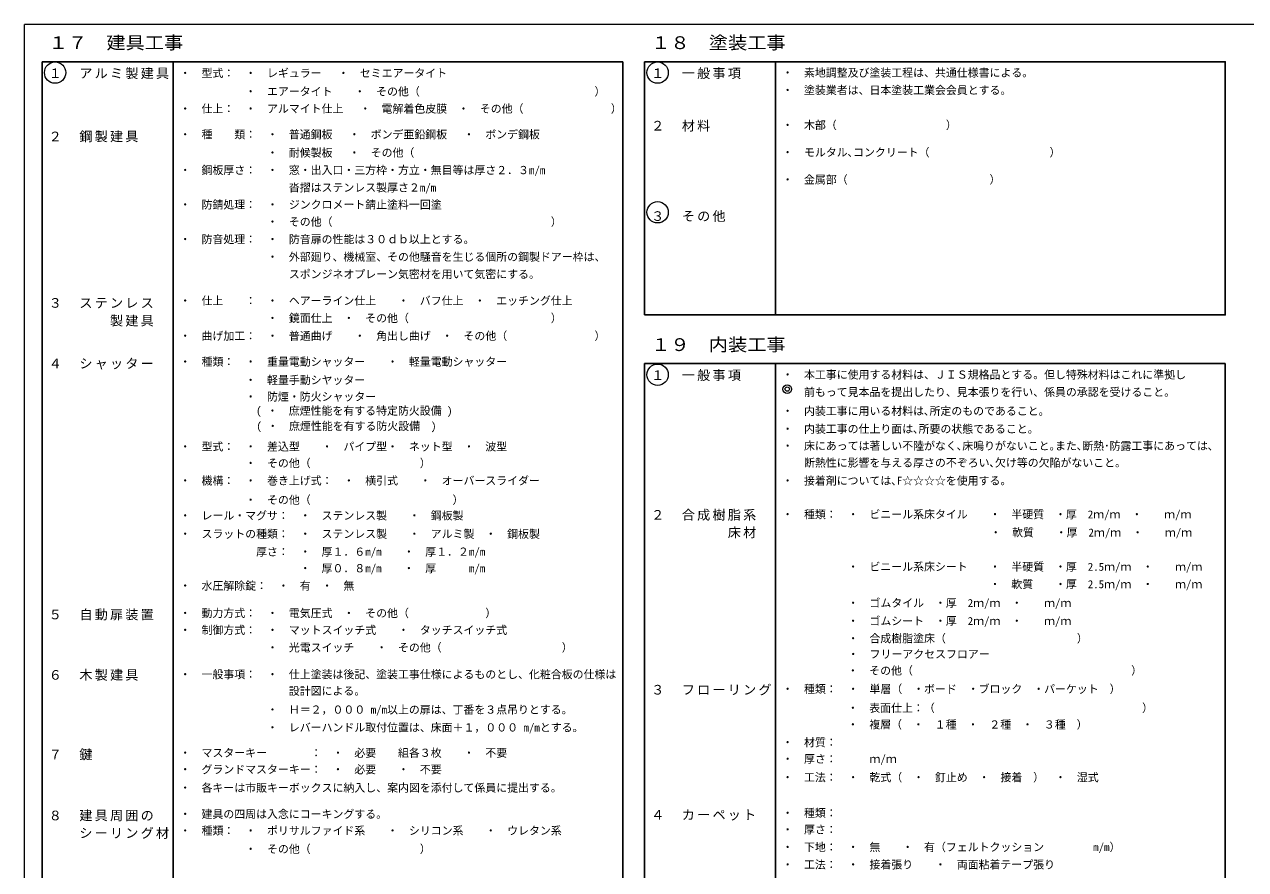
# Model space of a CAD drawing. Units: millimetres, scale not verified. Extents: x -27950 to 27564, y -20828 to 18132.
# Drawn here: x -27950 to 22, y -1226 to 18132 of the extents above; entities that cross this region are included whole.
import ezdxf
from ezdxf.enums import TextEntityAlignment as Align

# ---------------------------------------------------------------- set-up
doc = ezdxf.new("R2010")
doc.units = ezdxf.units.MM
doc.header["$LTSCALE"] = 100
for name, color, linetype in [('0-1_１列上', 6, 'Continuous'), ('0-2_２列上', 6, 'Continuous'), ('0-9_１列下', 6, 'Continuous')]:
    doc.layers.add(name, color=color, linetype=linetype)
for name, color, linetype, lineweight in [('0-8_ 記\u3000号', 2, 'Continuous', 9), ('0-D_枠線', 6, 'Continuous', 25), ('C-F_ 補助線�', 5, 'Continuous', 9)]:
    doc.layers.add(name, color=color, linetype=linetype, lineweight=lineweight)
doc.styles.add('ＭＳ ゴシック', font='')
doc.styles.get('ＭＳ ゴシック').set_extended_font_data('MS Gothic')

msp = doc.modelspace()

# ---------------------------------------------------------------- linework, layer by layer
at = {"layer": '0-8_ 記\u3000号'}
for centre, radius in [((-27246.3, 17028.4), 244.3), ((-13446.3, 17028.4), 244.3), ((-13446.3, 13828.4), 244.3), ((-13446.3, 10107.7), 244.3), ((-10475.4, 9778.7), 100), ((-10475.4, 9778.7), 50)]:
    msp.add_circle(centre, radius, dxfattribs=at)
at = {"layer": '0-D_枠線', "color": 3}
for p, q in [((-27543.1, 17278.4), (-14243.1, 17278.4)), ((-27543.1, 17278.4), (-27543.1, -9121.7)), ((-24543.1, -9121.7), (-24543.1, 17278.4)), ((-14243.1, 17278.4), (-14243.1, -9121.6)), ((-13743.1, 11478.4), (-13743.1, 17278.4)), ((-13743.1, 17278.4), (-13743.1, 11478.4)), ((-10743.1, 17278.4), (-10743.1, 11478.4)), ((-10743.1, 11478.4), (-10743.1, 17278.4)), ((-443.1, 17278.4), (-443.1, 11478.4)), ((-13743.1, 10362.9), (-443.1, 10362.9)), ((-13743.1, 10362.9), (-13743.1, -10521.6)), ((-10743.1, -10521.6), (-10743.1, 10362.9)), ((-443.1, 10362.9), (-443.1, -10521.6))]:
    msp.add_line(p, q, dxfattribs=at)
msp.add_lwpolyline([(-13743.1, 17278.4), (-443.1, 17278.4), (-443.1, 11478.4), (-13743.1, 11478.4)], dxfattribs=at)
at = {"layer": 'C-F_ 補助線�', "color": 7, "lineweight": 18}
for p in [(-27950, -19950), (27563.8, 18131.7)]:
    msp.add_line(p, (-27950, 18131.7), dxfattribs=at)

# ---------------------------------------------------------------- texts
at = {"layer": '0-1_１列上', "color": 3, "style": 'ＭＳ ゴシック', "width": 1.1}
msp.add_text('１７\u3000建具工事', height=293.3, dxfattribs=at).set_placement((-27393.1, 17478.4), align=Align.BOTTOM_LEFT)
at = {"layer": '0-1_１列上', "style": 'ＭＳ ゴシック'}
for s, p in [('・\u3000型式：\u3000・\u3000レギュラー\u3000 ・\u3000セミエアータイト\u3000 ', (-24393.1, 16868.8)), ('\u3000\u3000\u3000\u3000\u3000\u3000・\u3000エアータイト\u3000\u3000・\u3000その他（\u3000\u3000\u3000\u3000\u3000\u3000\u3000\u3000\u3000\u3000\u3000\u3000\u3000\u3000\u3000\u3000）', (-24393.1, 16448.3)), ('・\u3000仕上：\u3000・\u3000アルマイト仕上\u3000 ・\u3000電解着色皮膜\u3000・\u3000その他（\u3000\u3000\u3000\u3000\u3000\u3000\u3000\u3000）\u3000 ', (-24393.1, 16054.1)), ('・\u3000種\u3000\u3000類：\u3000・\u3000普通鋼板\u3000 ・\u3000ボンデ亜鉛鋼板 \u3000・\u3000ボンデ鋼板', (-24393.1, 15464.1)), ('\u3000\u3000\u3000\u3000\u3000\u3000\u3000\u3000・\u3000耐候製板\u3000 ・\u3000その他（', (-24393.1, 15047)), ('・\u3000鋼板厚さ：\u3000・\u3000窓・出入口・三方枠・方立・無目等は厚さ２．３m/m', (-24393.1, 14647)), ('\u3000\u3000\u3000\u3000\u3000\u3000\u3000\u3000\u3000\u3000沓摺はステンレス製厚さ２m/m', (-24393.1, 14247)), ('・\u3000防錆処理：\u3000・\u3000ジンクロメート錆止塗料一回塗\u3000\u3000 ', (-24393.1, 13857.7)), ('\u3000\u3000\u3000\u3000\u3000\u3000\u3000\u3000・\u3000その他（\u3000\u3000\u3000\u3000\u3000\u3000\u3000\u3000\u3000\u3000\u3000\u3000\u3000\u3000\u3000\u3000\u3000\u3000\u3000\u3000）', (-24393.1, 13464.1)), ('・\u3000防音処理：\u3000・\u3000防音扉の性能は３０ｄｂ以上とする。', (-24393.1, 13064.1)), ('\u3000\u3000\u3000\u3000\u3000\u3000\u3000\u3000・\u3000外部廻り、機械室、その他騒音を生じる個所の鋼製ドアー枠は、', (-24393.1, 12660.1)), ('\u3000\u3000\u3000\u3000\u3000\u3000\u3000\u3000\u3000\u3000スポンジネオプレーン気密材を用いて気密にする。', (-24393.1, 12264.1)), ('・\u3000仕上\u3000\u3000：\u3000・\u3000ヘアーライン仕上\u3000\u3000・\u3000バフ仕上\u3000・\u3000エッチング仕上', (-24393.1, 11656.4)), ('\u3000\u3000\u3000\u3000\u3000\u3000\u3000\u3000・\u3000鏡面仕上\u3000・\u3000その他（\u3000\u3000\u3000\u3000\u3000\u3000\u3000\u3000\u3000\u3000\u3000\u3000\u3000）', (-24393.1, 11257.3)), ('・\u3000曲げ加工：\u3000・\u3000普通曲げ\u3000\u3000・\u3000角出し曲げ\u3000・\u3000その他（\u3000\u3000\u3000\u3000\u3000\u3000\u3000\u3000）', (-24393.1, 10849.9)), ('・\u3000種類：\u3000・\u3000重量電動シャッター\u3000\u3000・\u3000軽量電動シャッター', (-24393.1, 10259.3)), ('\u3000\u3000\u3000\u3000\u3000\u3000・\u3000軽量手動シヤッター\u3000', (-24393.1, 9838.7)), ('\u3000\u3000\u3000\u3000\u3000\u3000・\u3000防煙・防火シャッター', (-24393.1, 9459.3)), ('・\u3000型式：\u3000・\u3000差込型\u3000\u3000・\u3000パイプ型・\u3000ネット型\u3000・\u3000波型', (-24393.1, 8314.9)), ('\u3000\u3000\u3000\u3000\u3000\u3000・\u3000その他（\u3000\u3000\u3000\u3000\u3000\u3000\u3000\u3000\u3000\u3000）', (-24393.1, 7935.5)), ('・\u3000機構：\u3000・\u3000巻き上げ式：\u3000・\u3000横引式\u3000\u3000・\u3000オーバースライダー\u3000\u3000', (-24393.1, 7535.5)), ('\u3000\u3000\u3000\u3000\u3000\u3000・\u3000その他（\u3000\u3000\u3000\u3000\u3000\u3000\u3000\u3000\u3000\u3000\u3000\u3000\u3000）', (-24393.1, 7094.3)), ('・\u3000レール・マグサ：\u3000・\u3000ステンレス製\u3000\u3000・\u3000鋼板製', (-24393.1, 6735.5)), ('・\u3000スラットの種類：\u3000・\u3000ステンレス製\u3000\u3000・\u3000アルミ製\u3000・\u3000鋼板製\u3000\u3000', (-24393.1, 6314.9)), ('\u3000\u3000\u3000\u3000\u3000\u3000\u3000厚さ：\u3000・\u3000厚１．６m/m\u3000\u3000・\u3000厚１．２m/m\u3000\u3000', (-24393.1, 5906.6)), ('\u3000\u3000\u3000\u3000\u3000\u3000\u3000\u3000\u3000\u3000\u3000・\u3000厚０．８m/m\u3000\u3000・\u3000厚\u3000\u3000\u3000m/m', (-24393.1, 5527.2)), ('・\u3000水圧解除錠：\u3000・\u3000有\u3000・\u3000無', (-24393.1, 5127.5))]:
    msp.add_text(s, height=183.3, dxfattribs=at).set_placement(p, align=Align.BOTTOM_LEFT)
at = {"layer": '0-1_１列上', "color": 2, "char_height": 219.9, "attachment_point": 7, "style": 'ＭＳ ゴシック'}
for s, insert in [('\\T1.17;１\u3000アルミ製建具', (-27393.1, 16878.4)), ('\\T1.17;２\u3000鋼製建具', (-27393.1, 15431.7)), ('\\T1.17;３\u3000ステンレス', (-27393.1, 11628.7)), ('\\T1.17;\u3000\u3000\u3000\u3000製建具', (-27393.1, 11211.6)), ('\\T1.17;４\u3000シャッター', (-27393.1, 10228.8))]:
    msp.add_mtext(s, dxfattribs=dict(at, insert=insert))
at = {"layer": '0-2_２列上', "color": 3, "style": 'ＭＳ ゴシック', "width": 1.1}
msp.add_text('１９\u3000内装工事', height=293.3, dxfattribs=at).set_placement((-13593.1, 10562.9), align=Align.BOTTOM_LEFT)
at = {"layer": '0-2_２列上', "style": 'ＭＳ ゴシック'}
for s, p in [('・\u3000本工事に使用する材料は、ＪＩＳ規格品とする。但し特殊材料はこれに準拠し', (-10593.1, 9962.9)), ('\u3000\u3000前もって見本品を提出したり、見本張りを行い、係員の承認を受けること。', (-10593.1, 9562.9)), ('・\u3000内装工事に用いる材料は､所定のものであること｡', (-10593.1, 9129.5)), ('・\u3000内装工事の仕上り面は､所要の状態であること。', (-10593.1, 8719.8)), ('・\u3000床にあっては著しい不陸がなく､床鳴りがないこと｡また､断熱･防露工事にあっては､', (-10593.1, 8331.7)), ('\u3000\u3000断熱性に影響を与える厚さの不ぞろい､欠け等の欠陥がないこと。', (-10593.1, 7945.7)), ('・\u3000接着剤については､F☆☆☆☆を使用する。', (-10593.1, 7533.7)), ('・\u3000種類：\u3000・\u3000ビニール系床タイル\u3000\u3000・\u3000半硬質\u3000・厚\u30002ｍ/ｍ\u3000・\u3000\u3000ｍ/ｍ', (-10593.1, 6762.9)), ('\u3000\u3000\u3000\u3000\u3000\u3000\u3000\u3000\u3000\u3000\u3000\u3000\u3000\u3000\u3000\u3000\u3000\u3000\u3000・\u3000軟質\u3000\u3000・厚\u30002ｍ/ｍ\u3000・\u3000\u3000ｍ/ｍ', (-10576.5, 6347.7)), ('\u3000\u3000\u3000\u3000\u3000\u3000・\u3000ビニール系床シート\u3000\u3000・\u3000半硬質\u3000・厚\u30002.5ｍ/ｍ\u3000・\u3000\u3000ｍ/ｍ', (-10593.1, 5562.9)), ('\u3000\u3000\u3000\u3000\u3000\u3000\u3000\u3000\u3000\u3000\u3000\u3000\u3000\u3000\u3000\u3000\u3000\u3000\u3000・\u3000軟質\u3000\u3000・厚\u30002.5ｍ/ｍ\u3000・\u3000\u3000ｍ/ｍ', (-10593.1, 5162.9)), ('\u3000\u3000\u3000\u3000\u3000\u3000・\u3000ゴムタイル\u3000・厚\u30002ｍ/ｍ\u3000・\u3000\u3000ｍ/ｍ', (-10593.1, 4733.3)), ('\u3000\u3000\u3000\u3000\u3000\u3000・\u3000ゴムシート\u3000・厚\u30002ｍ/ｍ\u3000・\u3000\u3000ｍ/ｍ', (-10593.1, 4321.5)), ('\u3000\u3000\u3000\u3000\u3000\u3000・\u3000合成樹脂塗床（\u3000\u3000\u3000\u3000\u3000\u3000\u3000\u3000\u3000\u3000\u3000\u3000）', (-10593.1, 3921.5)), ('\u3000\u3000\u3000\u3000\u3000\u3000・\u3000その他（\u3000\u3000\u3000\u3000\u3000\u3000\u3000\u3000\u3000\u3000\u3000\u3000\u3000\u3000\u3000\u3000\u3000\u3000\u3000\u3000）', (-10598, 3184.4)), ('・\u3000種類：\u3000・\u3000単層（\u3000・ボード\u3000・ブロック\u3000・パーケット\u3000）', (-10593.1, 2762.9)), ('\u3000\u3000\u3000\u3000\u3000\u3000・\u3000表面仕上：（\u3000\u3000\u3000\u3000\u3000\u3000\u3000\u3000\u3000\u3000\u3000\u3000\u3000\u3000\u3000\u3000\u3000\u3000\u3000）', (-10598, 2328.4)), ('\u3000\u3000\u3000\u3000\u3000\u3000・\u3000複層（\u3000・\u3000１種\u3000・\u3000２種\u3000・\u3000３種\u3000）\u3000\u3000\u3000\u3000\u3000', (-10598, 1948.7)), ('・\u3000材質：\u3000', (-10593.1, 1541)), ('・\u3000厚さ：\u3000\u3000\u3000ｍ/ｍ', (-10593.1, 1161.2)), ('・\u3000工法：\u3000・\u3000乾式（\u3000・\u3000釘止め\u3000・\u3000接着\u3000）\u3000・\u3000湿式', (-10593.1, 739.3)), ('・\u3000種類：', (-10593.1, -76.6)), ('・\u3000厚さ：', (-10593.1, -456.3)), ('・\u3000下地：\u3000・\u3000無\u3000\u3000・\u3000有（フェルトクッション\u3000\u3000\u3000   m/m）', (-10593.1, -859)), ('・\u3000工法：\u3000・\u3000接着張り\u3000\u3000・\u3000両面粘着テープ張り\u3000\u3000\u3000\u3000\u3000\u3000\u3000\u3000', (-10593.1, -1259))]:
    msp.add_text(s, height=183.3, dxfattribs=at).set_placement(p, align=Align.BOTTOM_LEFT)
at = {"layer": '0-2_２列上', "color": 2, "char_height": 219.9, "attachment_point": 7, "style": 'ＭＳ ゴシック'}
for s, insert in [('\\T1.17;１\u3000一般事項', (-13593.1, 9962.9)), ('\\T1.17;２\u3000合成樹脂系', (-13593.1, 6762.9)), ('\\T1.17;\u3000\u3000\u3000\u3000\u3000床材', (-13593.1, 6362.9)), ('\\T1.17;３\u3000フローリング', (-13593.1, 2762.9)), ('\\T1.17;４\u3000カーペット', (-13593.1, -102.9))]:
    msp.add_mtext(s, dxfattribs=dict(at, insert=insert))
at = {"layer": '0-9_１列下', "color": 3, "style": 'ＭＳ ゴシック', "width": 1.1}
msp.add_text('１８\u3000塗装工事', height=293.3, dxfattribs=at).set_placement((-13593.1, 17478.4), align=Align.BOTTOM_LEFT)
at = {"layer": '0-9_１列下', "style": 'ＭＳ ゴシック'}
for s, p in [('・\u3000素地調整及び塗装工程は、共通仕様書による。', (-10593.1, 16878.4)), ('・\u3000塗装業者は、日本塗装工業会会員とする。', (-10593.1, 16478.4)), ('・\u3000木部（\u3000\u3000\u3000\u3000\u3000\u3000\u3000\u3000\u3000\u3000）', (-10593.1, 15678.4)), ('・\u3000モルタル､コンクリート（\u3000\u3000\u3000\u3000\u3000\u3000\u3000\u3000\u3000\u3000\u3000）', (-10593.1, 15054.2)), ('・\u3000金属部（\u3000\u3000\u3000\u3000\u3000\u3000\u3000\u3000\u3000\u3000\u3000\u3000\u3000）', (-10593.1, 14429.9)), ('・\u3000動力方式：\u3000・\u3000電気圧式\u3000・\u3000その他（\u3000\u3000\u3000\u3000\u3000\u3000\u3000）', (-24393.1, 4500.5)), ('・\u3000制御方式：\u3000・\u3000マットスイッチ式\u3000\u3000・\u3000タッチスイッチ式\u3000\u3000', (-24393.1, 4112.8)), ('\u3000\u3000\u3000\u3000\u3000\u3000\u3000\u3000・\u3000光電スイッチ\u3000\u3000・\u3000その他（\u3000\u3000\u3000\u3000\u3000\u3000\u3000\u3000\u3000\u3000\u3000）', (-24393.1, 3712.8)), ('・\u3000一般事項：\u3000・\u3000仕上塗装は後記、塗装工事仕様によるものとし、化粧合板の仕様は', (-24393.1, 3098.3)), ('\u3000\u3000\u3000\u3000\u3000\u3000\u3000\u3000\u3000\u3000設計図による。', (-24393.1, 2718.9)), ('\u3000\u3000\u3000\u3000\u3000\u3000\u3000\u3000・\u3000Ｈ＝２，０００ m/m以上の扉は、丁番を３点吊りとする。', (-24393.1, 2289.8)), ('\u3000\u3000\u3000\u3000\u3000\u3000\u3000\u3000・\u3000レバーハンドル取付位置は、床面＋１，０００ m/mとする。', (-24393.1, 1881.2)), ('・\u3000マスターキー\u3000\u3000\u3000\u3000：\u3000・\u3000必要\u3000\u3000組各３枚\u3000\u3000・\u3000不要', (-24393.1, 1300.1)), ('・\u3000グランドマスターキー：\u3000・\u3000必要\u3000\u3000・\u3000不要', (-24393.1, 920.7)), ('・\u3000各キーは市販キーボックスに納入し、案内図を添付して係員に提出する。', (-24393.1, 500.1)), ('・\u3000建具の四周は入念にコーキングする。', (-24393.1, -102)), ('・\u3000種類：\u3000・\u3000ポリサルファイド系\u3000\u3000・\u3000シリコン系\u3000\u3000・\u3000ウレタン系', (-24393.1, -481.4)), ('\u3000\u3000\u3000\u3000\u3000\u3000・\u3000その他（\u3000\u3000\u3000\u3000\u3000\u3000\u3000\u3000\u3000\u3000）', (-24393.1, -902))]:
    msp.add_text(s, height=183.3, dxfattribs=at).set_placement(p, align=Align.BOTTOM_LEFT)
at = {"layer": '0-9_１列下', "color": 2, "char_height": 219.9, "attachment_point": 7, "style": 'ＭＳ ゴシック'}
for s, insert in [('\\T1.17;１\u3000一般事項', (-13593.1, 16878.4)), ('\\T1.17;２\u3000材料', (-13593.1, 15678.4)), ('\\T1.17;３\u3000その他', (-13593.1, 13608.4)), ('\\T1.17;５\u3000自動扉装置', (-27393.1, 4479.8)), ('\\T1.17;６\u3000木製建具', (-27393.1, 3098.3)), ('\\T1.17;７\u3000鍵', (-27393.1, 1275.5)), ('\\T1.17;８\u3000建具周囲の', (-27393.1, -122.2)), ('\\T1.17;\u3000\u3000シーリング材', (-27393.1, -522.7))]:
    msp.add_mtext(s, dxfattribs=dict(at, insert=insert))
at = {"layer": '0-D_枠線', "style": 'ＭＳ ゴシック'}
for s, p in [('\u3000( ・\u3000庶煙性能を有する特定防火設備 )', (-22893.7, 9135.4)), ('( ・\u3000庶煙性能を有する防火設備\u3000)', (-22637, 8784.5)), ('・\u3000フリーアクセスフロアー', (-9090.4, 3560.2))]:
    msp.add_text(s, height=183.3, dxfattribs=at).set_placement(p, align=Align.BOTTOM_LEFT)

doc.saveas('drawing.dxf')
